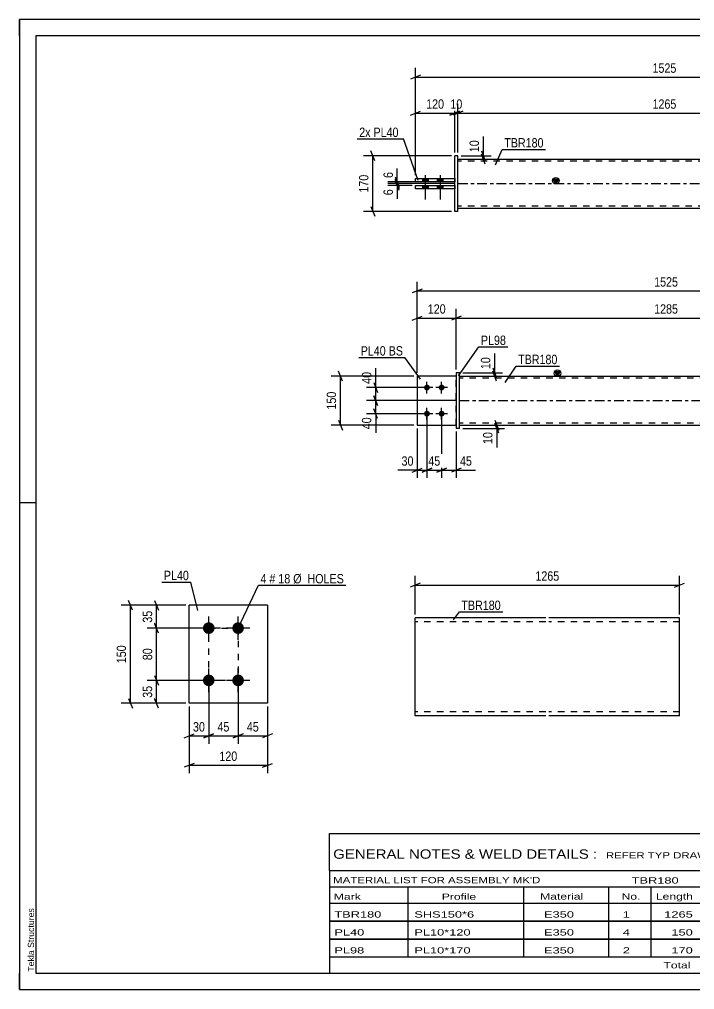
# Model space of a CAD drawing. Header units: millimetres. Extents: x 0 to 420, y 0 to 297.
# Drawn here: x 0 to 206.9, y 0 to 297 of the extents above; entities that cross this region are included whole.
import ezdxf

# ---------------------------------------------------------------- set-up
doc = ezdxf.new("R2010")
doc.units = ezdxf.units.MM
doc.linetypes.add('DXK_LINE_DOT2', pattern=[3.9198, 1.9599, -1.9599])
doc.linetypes.add('DXK_LINE_DOT3', pattern=[5.9187, 2.979, -0.9799, 0.9799, -0.9799])
doc.styles.add('Arial', font='ARIAL.TTF', dxfattribs={"height": 0.2})
doc.styles.add('Arial Narrow', font='ARIALN.TTF', dxfattribs={"height": 0.2})

# ---------------------------------------------------------------- blocks, each defined once
blk = doc.blocks.new('Unknown-580611759-1130')
at = {"color": 5, "linetype": 'Continuous'}
for p, q in [((420, 297), (0, 297)), ((0, 297), (0, 0)), ((0, 292), (0, 297)), ((415, 292), (5, 292)), ((5, 292), (5, 5)), ((5, 149), (0, 149)), ((0, 0), (0, 5)), ((5, 5), (415, 5)), ((0, 0), (420, 0))]:
    blk.add_line(p, q, dxfattribs=at)
at = {"color": 174, "linetype": 'Continuous', "style": 'Arial'}
blk.add_text('Tekla Structures', height=1.9102, rotation=90, dxfattribs=at).set_placement((4.5, 5.5))
blk = doc.blocks.new('Part-580611759-1655 - 1649')
at = {"color": 7, "linetype": 'DXK_LINE_DOT2'}
for p, q in [((133.87, 187.8), (121.87, 187.8)), ((121.87, 187.8), (121.87, 172.8)), ((133.87, 172.8), (133.87, 187.8)), ((121.87, 172.8), (133.87, 172.8))]:
    blk.add_line(p, q, dxfattribs=at)
blk = doc.blocks.new('Part-580611759-1676 - 1649')
at = {"linetype": 'Continuous'}
blk.add_hatch(color=2, dxfattribs=at).paths.add_polyline_path([(164.87, 187.8), (164.07, 189.2), (165.67, 189.2)])
at = {"color": 2, "linetype": 'Continuous'}
for p, q in [((134.87, 187.8), (261.4, 187.8)), ((164.87, 187.8), (164.07, 189.2)), ((164.07, 189.2), (165.67, 189.2)), ((165.67, 189.2), (164.87, 187.8)), ((134.87, 172.8), (261.4, 172.8))]:
    blk.add_line(p, q, dxfattribs=at)
at = {"color": 7, "linetype": 'DXK_LINE_DOT2'}
for p, q in [((134.87, 172.8), (134.87, 187.8)), ((261.4, 187.2), (134.87, 187.2)), ((261.4, 172.8), (261.4, 187.8)), ((261.4, 173.4), (134.87, 173.4))]:
    blk.add_line(p, q, dxfattribs=at)
at = {"color": 7, "linetype": 'DXK_LINE_DOT3'}
blk.add_line((134.87, 180.3), (261.4, 180.3), dxfattribs=at)
at = {"color": 2, "linetype": 'Continuous'}
blk.add_circle((164.87, 188.7), 1, dxfattribs=at)
blk = doc.blocks.new('Part-580611759-1660 - 1649')
at = {"color": 2, "linetype": 'Continuous'}
for p, q in [((133.87, 187.8), (121.87, 187.8)), ((121.87, 187.8), (121.87, 172.8)), ((121.87, 172.8), (133.87, 172.8))]:
    blk.add_line(p, q, dxfattribs=at)
at = {"color": 7, "linetype": 'DXK_LINE_DOT2'}
blk.add_line((133.87, 172.8), (133.87, 187.8), dxfattribs=at)
blk = doc.blocks.new('Bolt-580611759-1678 - 1649')
at = {"linetype": 'Continuous'}
for points in [[(124.87, 183.4, -1), (124.87, 185.2, -1)], [(129.37, 183.4, -1), (129.37, 185.2, -1)], [(124.87, 175.4, -1), (124.87, 177.2, -1)], [(129.37, 175.4, -1), (129.37, 177.2, -1)]]:
    blk.add_hatch(color=1, dxfattribs=at).paths.add_polyline_path(points)
at = {"color": 1, "linetype": 'Continuous'}
for p, q in [((126.67, 184.3), (123.07, 184.3)), ((124.87, 182.5), (124.87, 186.1)), ((131.17, 184.3), (127.57, 184.3)), ((129.37, 182.5), (129.37, 186.1)), ((126.67, 176.3), (123.07, 176.3)), ((124.87, 174.5), (124.87, 178.1)), ((131.17, 176.3), (127.57, 176.3)), ((129.37, 174.5), (129.37, 178.1))]:
    blk.add_line(p, q, dxfattribs=at)
blk = doc.blocks.new('Part-580611759-1684 - 1649')
at = {"color": 2, "linetype": 'Continuous'}
for p, q in [((134.87, 188.8), (133.87, 188.8)), ((133.87, 188.8), (133.87, 171.8)), ((134.87, 171.8), (134.87, 188.8)), ((134.87, 171.8), (133.87, 171.8))]:
    blk.add_line(p, q, dxfattribs=at)
blk = doc.blocks.new('Bolt-580611759-1370 - 1367')
at = {"linetype": 'Continuous'}
for points in [[(123.47, 247.32), (125.27, 247.32), (125.27, 248.32), (123.47, 248.32)], [(123.47, 247.32), (125.27, 247.32), (125.27, 248.32), (123.47, 248.32)], [(127.97, 247.32), (129.77, 247.32), (129.77, 248.32), (127.97, 248.32)], [(127.97, 247.32), (129.77, 247.32), (129.77, 248.32), (127.97, 248.32)], [(123.47, 245.12), (125.27, 245.12), (125.27, 246.12), (123.47, 246.12)], [(123.47, 245.12), (125.27, 245.12), (125.27, 246.12), (123.47, 246.12)], [(127.97, 245.12), (129.77, 245.12), (129.77, 246.12), (127.97, 246.12)], [(127.97, 245.12), (129.77, 245.12), (129.77, 246.12), (127.97, 246.12)]]:
    blk.add_hatch(color=1, dxfattribs=at).paths.add_polyline_path(points)
at = {"color": 1, "linetype": 'Continuous'}
for p, q in [((123.47, 248.32), (123.47, 247.32)), ((123.47, 248.32), (123.47, 247.32)), ((124.37, 249.32), (124.37, 241.82)), ((124.37, 249.32), (124.37, 241.82)), ((125.27, 248.32), (125.27, 247.32)), ((125.27, 248.32), (125.27, 247.32)), ((127.97, 248.32), (127.97, 247.32)), ((127.97, 248.32), (127.97, 247.32)), ((128.87, 249.32), (128.87, 241.82)), ((128.87, 249.32), (128.87, 241.82)), ((129.77, 248.32), (129.77, 247.32)), ((129.77, 248.32), (129.77, 247.32)), ((123.47, 246.12), (123.47, 245.12)), ((123.47, 246.12), (123.47, 245.12)), ((125.27, 246.12), (125.27, 245.12)), ((125.27, 246.12), (125.27, 245.12)), ((127.97, 246.12), (127.97, 245.12)), ((127.97, 246.12), (127.97, 245.12)), ((129.77, 246.12), (129.77, 245.12)), ((129.77, 246.12), (129.77, 245.12))]:
    blk.add_line(p, q, dxfattribs=at)
blk = doc.blocks.new('Part-580611759-1403 - 1367')
at = {"color": 2, "linetype": 'Continuous'}
for p, q in [((121.37, 245.12), (121.37, 246.12)), ((121.37, 246.12), (133.37, 246.12)), ((133.37, 245.12), (121.37, 245.12))]:
    blk.add_line(p, q, dxfattribs=at)
at = {"color": 7, "linetype": 'DXK_LINE_DOT2'}
blk.add_line((133.37, 246.12), (133.37, 245.12), dxfattribs=at)
blk = doc.blocks.new('Part-580611759-1372 - 1367')
at = {"color": 2, "linetype": 'Continuous'}
for p, q in [((134.37, 255.22), (133.37, 255.22)), ((133.37, 238.22), (133.37, 255.22)), ((134.37, 238.22), (134.37, 255.22)), ((134.37, 238.22), (133.37, 238.22))]:
    blk.add_line(p, q, dxfattribs=at)
blk = doc.blocks.new('Part-580611759-1398 - 1367')
at = {"color": 2, "linetype": 'Continuous'}
for p, q in [((121.37, 248.32), (133.37, 248.32)), ((121.37, 247.32), (121.37, 248.32)), ((133.37, 247.32), (121.37, 247.32))]:
    blk.add_line(p, q, dxfattribs=at)
at = {"color": 7, "linetype": 'DXK_LINE_DOT2'}
blk.add_line((133.37, 248.32), (133.37, 247.32), dxfattribs=at)
blk = doc.blocks.new('Part-580611759-1439 - 1367')
at = {"linetype": 'Continuous'}
blk.add_hatch(color=2, dxfattribs=at).paths.add_polyline_path([(164.37, 246.72), (163.57, 248.12), (165.17, 248.12)])
at = {"color": 2, "linetype": 'Continuous'}
for p, q in [((134.37, 254.22), (260.91, 254.22)), ((164.37, 246.72), (163.57, 248.12)), ((163.57, 248.12), (165.17, 248.12)), ((165.17, 248.12), (164.37, 246.72)), ((134.37, 239.22), (260.91, 239.22))]:
    blk.add_line(p, q, dxfattribs=at)
at = {"color": 7, "linetype": 'DXK_LINE_DOT2'}
for p, q in [((134.37, 239.22), (134.37, 254.22)), ((260.91, 253.62), (134.37, 253.62)), ((260.91, 254.22), (260.91, 239.22)), ((260.91, 239.82), (134.37, 239.82))]:
    blk.add_line(p, q, dxfattribs=at)
at = {"color": 7, "linetype": 'DXK_LINE_DOT3'}
blk.add_line((134.37, 246.72), (260.91, 246.72), dxfattribs=at)
at = {"color": 2, "linetype": 'Continuous'}
blk.add_circle((164.37, 247.62), 1, dxfattribs=at)
blk = doc.blocks.new('Part-580611759-3802 - 3798')
at = {"color": 2, "linetype": 'Continuous'}
for p, q in [((76.02, 117.66), (52.02, 117.66)), ((52.02, 87.66), (52.02, 117.66)), ((76.02, 117.66), (76.02, 87.66)), ((76.02, 87.66), (52.02, 87.66))]:
    blk.add_line(p, q, dxfattribs=at)
blk = doc.blocks.new('Bolt-580611759-3803 - 3798')
at = {"linetype": 'Continuous'}
for points in [[(58.02, 108.86, -1), (58.02, 112.46, -1)], [(67.02, 108.86, -1), (67.02, 112.46, -1)], [(58.02, 92.86, -1), (58.02, 96.46, -1)], [(67.02, 92.86, -1), (67.02, 96.46, -1)]]:
    blk.add_hatch(color=1, dxfattribs=at).paths.add_polyline_path(points)
at = {"color": 1, "linetype": 'Continuous'}
for p, q in [((58.02, 107.06), (58.02, 114.26)), ((67.02, 107.06), (67.02, 114.26)), ((61.62, 110.66), (54.42, 110.66)), ((70.62, 110.66), (63.42, 110.66)), ((58.02, 91.06), (58.02, 98.26)), ((67.02, 91.06), (67.02, 98.26)), ((61.62, 94.66), (54.42, 94.66)), ((70.62, 94.66), (63.42, 94.66))]:
    blk.add_line(p, q, dxfattribs=at)
blk = doc.blocks.new('Part-580611759-3821 - 3820')
at = {"color": 2, "linetype": 'Continuous'}
for p, q in [((161.26, 113.82), (121.26, 113.82)), ((121.26, 84), (121.26, 113.82)), ((202.26, 113.82), (162.26, 113.82)), ((202.26, 83.82), (202.26, 113.82)), ((121.26, 83.82), (121.26, 84)), ((161.26, 83.82), (121.26, 83.82)), ((202.26, 83.82), (162.26, 83.82))]:
    blk.add_line(p, q, dxfattribs=at)
at = {"color": 7, "linetype": 'DXK_LINE_DOT2'}
for p, q in [((161.26, 112.62), (121.26, 112.62)), ((202.26, 112.62), (162.26, 112.62)), ((121.26, 85.02), (121.26, 85.11)), ((161.26, 85.02), (121.26, 85.02)), ((202.26, 85.02), (162.26, 85.02)), ((202.26, 85.02), (202.26, 85.11))]:
    blk.add_line(p, q, dxfattribs=at)
blk = doc.blocks.new('Rectangle-580611759-4370 - 3798')
at = {"color": 1, "linetype": 'DXK_LINE_DOT2'}
blk.add_lwpolyline([(58.02, 110.66), (67.02, 110.66), (67.02, 94.66), (58.02, 94.66), (58.02, 110.66)], close=True, dxfattribs=at)
blk = doc.blocks.new('StraightDimension-580611759-1729 - 1649')
at = {"color": 7, "linetype": 'Continuous'}
for p, q in [((129.37, 175.3), (129.37, 156.63)), ((133.87, 170.8), (133.87, 156.63)), ((127.87, 158.43), (130.87, 159.63)), ((129.37, 159.03), (133.87, 159.03)), ((135.37, 159.63), (132.37, 158.43))]:
    blk.add_line(p, q, dxfattribs=at)
at = {"color": 0}
blk.add_wipeout([(139.25, 159.78), (139.25, 163.98), (134.39, 163.98), (134.39, 159.78)], dxfattribs=at)
at = {"color": 7, "linetype": 'Continuous'}
blk.add_line((133.87, 159.03), (139.78, 159.03), dxfattribs=at)
blk.add_line((133.87, 159.03), (139.78, 159.03), dxfattribs=at)
at = {"color": 3, "style": 'Arial Narrow'}
blk.add_text('45', height=2.863, dxfattribs=at).set_placement((134.99, 160.38))
blk = doc.blocks.new('StraightDimension-580611759-1783 - 1649')
at = {"color": 7, "linetype": 'Continuous'}
for p, q in [((123.87, 184.3), (106.32, 184.3)), ((108.57, 185.8), (109.77, 182.8)), ((109.17, 180.3), (109.17, 184.3)), ((109.77, 178.8), (108.57, 181.8)), ((133.87, 180.3), (106.32, 180.3))]:
    blk.add_line(p, q, dxfattribs=at)
at = {"color": 0}
blk.add_wipeout([(108.42, 189.68), (104.22, 189.68), (104.22, 184.83), (108.42, 184.83)], dxfattribs=at)
at = {"color": 7, "linetype": 'Continuous'}
blk.add_line((109.17, 184.3), (109.17, 190.21), dxfattribs=at)
blk.add_line((109.17, 184.3), (109.17, 190.21), dxfattribs=at)
at = {"color": 3, "style": 'Arial Narrow'}
blk.add_text('40', height=2.863, rotation=90.0002, dxfattribs=at).set_placement((107.82, 185.43))
blk = doc.blocks.new('StraightDimension-580611759-1736 - 1649')
at = {"color": 7, "linetype": 'Continuous'}
for p, q in [((124.87, 175.3), (124.87, 156.63)), ((129.37, 175.3), (129.37, 156.63)), ((123.37, 158.43), (126.37, 159.63)), ((124.87, 159.03), (129.37, 159.03)), ((130.87, 159.63), (127.87, 158.43))]:
    blk.add_line(p, q, dxfattribs=at)
at = {"color": 0}
blk.add_wipeout([(129.55, 159.78), (129.55, 163.98), (124.69, 163.98), (124.69, 159.78)], dxfattribs=at)
at = {"color": 3, "style": 'Arial Narrow'}
blk.add_text('45', height=2.863, dxfattribs=at).set_placement((125.29, 160.38))
blk = doc.blocks.new('StraightDimension-580611759-1743 - 1649')
at = {"color": 7, "linetype": 'Continuous'}
for p, q in [((124.87, 175.3), (124.87, 156.63)), ((121.87, 171.8), (121.87, 156.63)), ((120.37, 158.43), (123.37, 159.63)), ((121.87, 159.03), (124.87, 159.03)), ((126.37, 159.63), (123.37, 158.43))]:
    blk.add_line(p, q, dxfattribs=at)
at = {"color": 0}
blk.add_wipeout([(121.34, 159.78), (121.34, 163.98), (116.49, 163.98), (116.49, 159.78)], dxfattribs=at)
at = {"color": 7, "linetype": 'Continuous'}
blk.add_line((121.87, 159.03), (115.96, 159.03), dxfattribs=at)
blk.add_line((121.87, 159.03), (115.96, 159.03), dxfattribs=at)
at = {"color": 3, "style": 'Arial Narrow'}
blk.add_text('30', height=2.863, dxfattribs=at).set_placement((117.09, 160.38))
blk = doc.blocks.new('StraightDimension-580611759-1704 - 1649')
at = {"color": 7, "linetype": 'Continuous'}
for p, q in [((123.37, 214.46), (120.37, 213.26)), ((121.87, 188.8), (121.87, 216.71)), ((121.87, 213.86), (274.4, 213.86)), ((272.9, 213.26), (275.9, 214.46)), ((274.4, 188.8), (274.4, 216.71))]:
    blk.add_line(p, q, dxfattribs=at)
at = {"color": 0}
blk.add_wipeout([(202.39, 214.61), (202.39, 218.81), (193.88, 218.81), (193.88, 214.61)], dxfattribs=at)
at = {"color": 3, "style": 'Arial Narrow'}
blk.add_text('1525', height=2.863, dxfattribs=at).set_placement((194.48, 215.21))
blk = doc.blocks.new('StraightDimension-580611759-1765 - 1649')
at = {"color": 7, "linetype": 'Continuous'}
for p, q in [((135.87, 172.8), (148.67, 172.8)), ((145.67, 174.3), (146.87, 171.3)), ((146.87, 170.3), (145.67, 173.3)), ((146.27, 171.8), (146.27, 172.8)), ((135.87, 171.8), (148.67, 171.8))]:
    blk.add_line(p, q, dxfattribs=at)
at = {"color": 0}
blk.add_wipeout([(145.52, 171.28), (141.32, 171.28), (141.32, 166.42), (145.52, 166.42)], dxfattribs=at)
at = {"color": 7, "linetype": 'Continuous'}
blk.add_line((146.27, 171.8), (146.27, 165.9), dxfattribs=at)
blk.add_line((146.27, 171.8), (146.27, 165.9), dxfattribs=at)
at = {"color": 3, "style": 'Arial Narrow'}
blk.add_text('10', height=2.863, rotation=90.0002, dxfattribs=at).set_placement((144.92, 167.02))
blk = doc.blocks.new('StraightDimension-580611759-1774 - 1649')
at = {"color": 7, "linetype": 'Continuous'}
for p, q in [((145.02, 190.3), (146.22, 187.3)), ((135.87, 188.8), (148.02, 188.8)), ((135.87, 187.8), (148.02, 187.8)), ((146.22, 186.3), (145.02, 189.3)), ((145.62, 187.8), (145.62, 188.8))]:
    blk.add_line(p, q, dxfattribs=at)
at = {"color": 0}
blk.add_wipeout([(144.87, 194.18), (140.67, 194.18), (140.67, 189.33), (144.87, 189.33)], dxfattribs=at)
at = {"color": 7, "linetype": 'Continuous'}
blk.add_line((145.62, 188.8), (145.62, 194.71), dxfattribs=at)
blk.add_line((145.62, 188.8), (145.62, 194.71), dxfattribs=at)
at = {"color": 3, "style": 'Arial Narrow'}
blk.add_text('10', height=2.863, rotation=90.0002, dxfattribs=at).set_placement((144.27, 189.93))
blk = doc.blocks.new('StraightDimension-580611759-1796 - 1649')
at = {"color": 7, "linetype": 'Continuous'}
for p, q in [((108.57, 181.8), (109.77, 178.8)), ((133.87, 180.3), (106.32, 180.3)), ((109.17, 176.3), (109.17, 180.3)), ((123.87, 176.3), (106.32, 176.3)), ((109.77, 174.8), (108.57, 177.8))]:
    blk.add_line(p, q, dxfattribs=at)
at = {"color": 0}
blk.add_wipeout([(108.42, 175.78), (104.22, 175.78), (104.22, 170.92), (108.42, 170.92)], dxfattribs=at)
at = {"color": 7, "linetype": 'Continuous'}
blk.add_line((109.17, 176.3), (109.17, 170.4), dxfattribs=at)
blk.add_line((109.17, 176.3), (109.17, 170.4), dxfattribs=at)
at = {"color": 3, "style": 'Arial Narrow'}
blk.add_text('40', height=2.863, rotation=90.0002, dxfattribs=at).set_placement((107.82, 171.52))
blk = doc.blocks.new('StraightDimension-580611759-1853 - 1649')
at = {"color": 7, "linetype": 'Continuous'}
for p, q in [((120.87, 187.8), (95.52, 187.8)), ((98.97, 186.3), (97.77, 189.3)), ((98.37, 172.8), (98.37, 187.8)), ((120.87, 172.8), (95.52, 172.8)), ((97.77, 174.3), (98.97, 171.3))]:
    blk.add_line(p, q, dxfattribs=at)
at = {"color": 0}
blk.add_wipeout([(97.62, 183.64), (93.42, 183.64), (93.42, 176.96), (97.62, 176.96)], dxfattribs=at)
at = {"color": 3, "style": 'Arial Narrow'}
blk.add_text('150', height=2.863, rotation=90.0002, dxfattribs=at).set_placement((97.02, 177.56))
blk = doc.blocks.new('StraightDimension-580611759-1921 - 1649')
at = {"color": 7, "linetype": 'Continuous'}
for p, q in [((133.87, 189.8), (133.87, 208.42)), ((262.4, 189.8), (262.4, 208.42)), ((135.37, 206.17), (132.37, 204.97)), ((133.87, 205.57), (262.4, 205.57)), ((260.9, 204.97), (263.9, 206.17))]:
    blk.add_line(p, q, dxfattribs=at)
at = {"color": 0}
blk.add_wipeout([(202.39, 206.32), (202.39, 210.52), (193.88, 210.52), (193.88, 206.32)], dxfattribs=at)
at = {"color": 3, "style": 'Arial Narrow'}
blk.add_text('1285', height=2.863, dxfattribs=at).set_placement((194.48, 206.92))
blk = doc.blocks.new('StraightDimension-580611759-1928 - 1649')
at = {"color": 7, "linetype": 'Continuous'}
for p, q in [((121.87, 188.8), (121.87, 208.42)), ((133.87, 189.8), (133.87, 208.42)), ((120.37, 204.97), (123.37, 206.17)), ((121.87, 205.57), (133.87, 205.57)), ((135.37, 206.17), (132.37, 204.97))]:
    blk.add_line(p, q, dxfattribs=at)
at = {"color": 0}
blk.add_wipeout([(131.21, 206.32), (131.21, 210.52), (124.53, 210.52), (124.53, 206.32)], dxfattribs=at)
at = {"color": 3, "style": 'Arial Narrow'}
blk.add_text('120', height=2.863, dxfattribs=at).set_placement((125.13, 206.92))
blk = doc.blocks.new('StraightDimension-580611759-1471 - 1367')
at = {"color": 7, "linetype": 'Continuous'}
for p, q in [((126.37, 247.32), (112.93, 247.32)), ((133.37, 246.72), (112.93, 246.72)), ((115.18, 248.82), (116.38, 245.82)), ((116.38, 245.22), (115.18, 248.22)), ((115.78, 246.72), (115.78, 247.32))]:
    blk.add_line(p, q, dxfattribs=at)
at = {"color": 0}
blk.add_wipeout([(115.03, 250.87), (110.83, 250.87), (110.83, 247.85), (115.03, 247.85)], dxfattribs=at)
at = {"color": 7, "linetype": 'Continuous'}
blk.add_line((115.78, 247.32), (115.78, 251.4), dxfattribs=at)
blk.add_line((115.78, 247.32), (115.78, 251.4), dxfattribs=at)
at = {"color": 3, "style": 'Arial Narrow'}
blk.add_text('6', height=2.86, rotation=90.0002, dxfattribs=at).set_placement((114.43, 248.45))
blk = doc.blocks.new('StraightDimension-580611759-1542 - 1367')
at = {"color": 7, "linetype": 'Continuous'}
for p, q in [((121.37, 249.32), (121.37, 271.16)), ((133.37, 256.22), (133.37, 271.16)), ((119.87, 267.71), (122.87, 268.91)), ((121.37, 268.31), (133.37, 268.31)), ((134.87, 268.91), (131.87, 267.71))]:
    blk.add_line(p, q, dxfattribs=at)
at = {"color": 0}
blk.add_wipeout([(130.72, 269.06), (130.72, 273.26), (124.03, 273.26), (124.03, 269.06)], dxfattribs=at)
at = {"color": 3, "style": 'Arial Narrow'}
blk.add_text('120', height=2.863, dxfattribs=at).set_placement((124.63, 269.66))
blk = doc.blocks.new('StraightDimension-580611759-1453 - 1367')
at = {"color": 7, "linetype": 'Continuous'}
for p, q in [((141.55, 256.72), (142.75, 253.72)), ((142.75, 252.72), (141.55, 255.72)), ((135.37, 255.22), (144.55, 255.22)), ((135.37, 254.22), (144.55, 254.22)), ((142.15, 254.22), (142.15, 255.22))]:
    blk.add_line(p, q, dxfattribs=at)
at = {"color": 0}
blk.add_wipeout([(141.4, 260.6), (137.2, 260.6), (137.2, 255.75), (141.4, 255.75)], dxfattribs=at)
at = {"color": 7, "linetype": 'Continuous'}
blk.add_line((142.15, 255.22), (142.15, 261.13), dxfattribs=at)
blk.add_line((142.15, 255.22), (142.15, 261.13), dxfattribs=at)
at = {"color": 3, "style": 'Arial Narrow'}
blk.add_text('10', height=2.863, rotation=90.0002, dxfattribs=at).set_placement((140.8, 256.35))
blk = doc.blocks.new('StraightDimension-580611759-1490 - 1367')
at = {"color": 7, "linetype": 'Continuous'}
for p, q in [((133.37, 246.72), (112.93, 246.72)), ((115.18, 248.22), (116.38, 245.22)), ((116.38, 244.62), (115.18, 247.62)), ((115.78, 246.12), (115.78, 246.72)), ((120.37, 246.12), (112.93, 246.12))]:
    blk.add_line(p, q, dxfattribs=at)
at = {"color": 0}
blk.add_wipeout([(115.03, 245.6), (110.83, 245.6), (110.83, 242.57), (115.03, 242.57)], dxfattribs=at)
at = {"color": 7, "linetype": 'Continuous'}
blk.add_line((115.78, 246.12), (115.78, 242.04), dxfattribs=at)
blk.add_line((115.78, 246.12), (115.78, 242.04), dxfattribs=at)
at = {"color": 3, "style": 'Arial Narrow'}
blk.add_text('6', height=2.86, rotation=90.0002, dxfattribs=at).set_placement((114.43, 243.17))
blk = doc.blocks.new('StraightDimension-580611759-1507 - 1367')
at = {"color": 7, "linetype": 'Continuous'}
for p, q in [((108.88, 253.72), (107.68, 256.72)), ((132.37, 255.22), (105.43, 255.22)), ((108.28, 238.22), (108.28, 255.22)), ((132.37, 238.22), (105.43, 238.22)), ((107.68, 239.72), (108.88, 236.72))]:
    blk.add_line(p, q, dxfattribs=at)
at = {"color": 0}
blk.add_wipeout([(107.53, 250.06), (103.33, 250.06), (103.33, 243.38), (107.53, 243.38)], dxfattribs=at)
at = {"color": 3, "style": 'Arial Narrow'}
blk.add_text('170', height=2.863, rotation=90.0002, dxfattribs=at).set_placement((106.93, 243.98))
blk = doc.blocks.new('StraightDimension-580611759-1521 - 1367')
at = {"color": 7, "linetype": 'Continuous'}
for p, q in [((121.37, 249.32), (121.37, 282.17)), ((273.91, 249.32), (273.91, 282.17)), ((122.87, 279.92), (119.87, 278.72)), ((121.37, 279.32), (273.91, 279.32)), ((272.41, 278.72), (275.41, 279.92))]:
    blk.add_line(p, q, dxfattribs=at)
at = {"color": 0}
blk.add_wipeout([(201.9, 280.07), (201.9, 284.27), (193.38, 284.27), (193.38, 280.07)], dxfattribs=at)
at = {"color": 3, "style": 'Arial Narrow'}
blk.add_text('1525', height=2.863, dxfattribs=at).set_placement((193.98, 280.67))
blk = doc.blocks.new('StraightDimension-580611759-1532 - 1367')
at = {"color": 7, "linetype": 'Continuous'}
for p, q in [((133.37, 256.22), (133.37, 271.16)), ((134.37, 256.22), (134.37, 271.16)), ((131.87, 267.71), (134.87, 268.91)), ((135.87, 268.91), (132.87, 267.71)), ((133.37, 268.31), (134.37, 268.31))]:
    blk.add_line(p, q, dxfattribs=at)
at = {"color": 0}
blk.add_wipeout([(136.3, 269.06), (136.3, 273.26), (131.45, 273.26), (131.45, 269.06)], dxfattribs=at)
at = {"color": 3, "style": 'Arial Narrow'}
blk.add_text('10', height=2.863, dxfattribs=at).set_placement((132.05, 269.66))
blk = doc.blocks.new('StraightDimension-580611759-1552 - 1367')
at = {"color": 7, "linetype": 'Continuous'}
for p, q in [((134.37, 256.22), (134.37, 271.16)), ((260.91, 256.22), (260.91, 271.16)), ((135.87, 268.91), (132.87, 267.71)), ((134.37, 268.31), (260.91, 268.31)), ((259.41, 267.71), (262.41, 268.91))]:
    blk.add_line(p, q, dxfattribs=at)
at = {"color": 0}
blk.add_wipeout([(201.9, 269.06), (201.9, 273.26), (193.38, 273.26), (193.38, 269.06)], dxfattribs=at)
at = {"color": 3, "style": 'Arial Narrow'}
blk.add_text('1265', height=2.863, dxfattribs=at).set_placement((193.98, 269.66))
blk = doc.blocks.new('StraightDimension-580611759-3916 - 3798')
at = {"color": 7, "linetype": 'Continuous'}
for p, q in [((58.02, 93.66), (58.02, 75.26)), ((67.02, 93.66), (67.02, 75.26)), ((56.52, 77.06), (59.52, 78.26)), ((58.02, 77.66), (67.02, 77.66)), ((68.52, 78.26), (65.52, 77.06))]:
    blk.add_line(p, q, dxfattribs=at)
at = {"color": 0}
blk.add_wipeout([(64.95, 78.41), (64.95, 82.61), (60.09, 82.61), (60.09, 78.41)], dxfattribs=at)
at = {"color": 3, "style": 'Arial Narrow'}
blk.add_text('45', height=2.863, dxfattribs=at).set_placement((60.69, 79.01))
blk = doc.blocks.new('StraightDimension-580611759-4326 - 3798')
at = {"color": 7, "linetype": 'Continuous'}
for p, q in [((57.02, 110.66), (39.17, 110.66)), ((42.62, 109.16), (41.42, 112.16)), ((42.02, 94.66), (42.02, 110.66)), ((41.42, 96.16), (42.62, 93.16)), ((57.02, 94.66), (39.17, 94.66))]:
    blk.add_line(p, q, dxfattribs=at)
at = {"color": 0}
blk.add_wipeout([(41.27, 105.09), (37.07, 105.09), (37.07, 100.23), (41.27, 100.23)], dxfattribs=at)
at = {"color": 3, "style": 'Arial Narrow'}
blk.add_text('80', height=2.863, rotation=90.0002, dxfattribs=at).set_placement((40.67, 100.83))
blk = doc.blocks.new('StraightDimension-580611759-3911 - 3798')
at = {"color": 7, "linetype": 'Continuous'}
for p, q in [((34.62, 116.16), (33.42, 119.16)), ((51.02, 117.66), (31.17, 117.66)), ((34.02, 87.66), (34.02, 117.66)), ((33.42, 89.16), (34.62, 86.16)), ((51.02, 87.66), (31.17, 87.66))]:
    blk.add_line(p, q, dxfattribs=at)
at = {"color": 0}
blk.add_wipeout([(33.27, 106), (29.07, 106), (29.07, 99.31), (33.27, 99.31)], dxfattribs=at)
at = {"color": 3, "style": 'Arial Narrow'}
blk.add_text('150', height=2.863, rotation=90.0002, dxfattribs=at).set_placement((32.67, 99.91))
blk = doc.blocks.new('StraightDimension-580611759-3915 - 3798')
at = {"color": 7, "linetype": 'Continuous'}
for p, q in [((67.02, 93.66), (67.02, 75.26)), ((76.02, 86.66), (76.02, 75.26)), ((65.52, 77.06), (68.52, 78.26)), ((67.02, 77.66), (76.02, 77.66)), ((77.52, 78.26), (74.52, 77.06))]:
    blk.add_line(p, q, dxfattribs=at)
at = {"color": 0}
blk.add_wipeout([(73.95, 78.41), (73.95, 82.61), (69.09, 82.61), (69.09, 78.41)], dxfattribs=at)
at = {"color": 3, "style": 'Arial Narrow'}
blk.add_text('45', height=2.863, dxfattribs=at).set_placement((69.69, 79.01))
blk = doc.blocks.new('StraightDimension-580611759-3917 - 3798')
at = {"color": 7, "linetype": 'Continuous'}
for p, q in [((58.02, 93.66), (58.02, 75.26)), ((52.02, 86.66), (52.02, 75.26)), ((50.52, 77.06), (53.52, 78.26)), ((52.02, 77.66), (58.02, 77.66)), ((59.52, 78.26), (56.52, 77.06))]:
    blk.add_line(p, q, dxfattribs=at)
at = {"color": 0}
blk.add_wipeout([(57.45, 78.41), (57.45, 82.61), (52.59, 82.61), (52.59, 78.41)], dxfattribs=at)
at = {"color": 3, "style": 'Arial Narrow'}
blk.add_text('30', height=2.863, dxfattribs=at).set_placement((53.19, 79.01))
blk = doc.blocks.new('StraightDimension-580611759-3927 - 3798')
at = {"color": 7, "linetype": 'Continuous'}
for p, q in [((52.02, 86.66), (52.02, 66.26)), ((76.02, 86.66), (76.02, 66.26)), ((53.52, 69.26), (50.52, 68.06)), ((52.02, 68.66), (76.02, 68.66)), ((74.52, 68.06), (77.52, 69.26))]:
    blk.add_line(p, q, dxfattribs=at)
at = {"color": 0}
blk.add_wipeout([(67.36, 69.41), (67.36, 73.61), (60.68, 73.61), (60.68, 69.41)], dxfattribs=at)
at = {"color": 3, "style": 'Arial Narrow'}
blk.add_text('120', height=2.863, dxfattribs=at).set_placement((61.28, 70.01))
blk = doc.blocks.new('StraightDimension-580611759-4325 - 3798')
at = {"color": 7, "linetype": 'Continuous'}
for p, q in [((41.42, 119.16), (42.62, 116.16)), ((51.02, 117.66), (39.17, 117.66)), ((42.02, 110.66), (42.02, 117.66)), ((57.02, 110.66), (39.17, 110.66)), ((42.62, 109.16), (41.42, 112.16))]:
    blk.add_line(p, q, dxfattribs=at)
at = {"color": 0}
blk.add_wipeout([(41.27, 116.59), (37.07, 116.59), (37.07, 111.73), (41.27, 111.73)], dxfattribs=at)
at = {"color": 3, "style": 'Arial Narrow'}
blk.add_text('35', height=2.863, rotation=90.0002, dxfattribs=at).set_placement((40.67, 112.33))
blk = doc.blocks.new('StraightDimension-580611759-4327 - 3798')
at = {"color": 7, "linetype": 'Continuous'}
for p, q in [((41.42, 96.16), (42.62, 93.16)), ((57.02, 94.66), (39.17, 94.66)), ((42.02, 87.66), (42.02, 94.66)), ((42.62, 86.16), (41.42, 89.16)), ((51.02, 87.66), (39.17, 87.66))]:
    blk.add_line(p, q, dxfattribs=at)
at = {"color": 0}
blk.add_wipeout([(41.27, 93.59), (37.07, 93.59), (37.07, 88.73), (41.27, 88.73)], dxfattribs=at)
at = {"color": 3, "style": 'Arial Narrow'}
blk.add_text('35', height=2.863, rotation=90.0002, dxfattribs=at).set_placement((40.67, 89.33))
blk = doc.blocks.new('StraightDimension-580611759-3939 - 3820')
at = {"color": 7, "linetype": 'Continuous'}
for p, q in [((121.26, 114.82), (121.26, 126.67)), ((202.26, 114.82), (202.26, 126.67)), ((122.76, 124.42), (119.76, 123.22)), ((121.26, 123.82), (202.26, 123.82)), ((200.76, 123.22), (203.76, 124.42))]:
    blk.add_line(p, q, dxfattribs=at)
at = {"color": 0}
blk.add_wipeout([(166.01, 124.57), (166.01, 128.77), (157.5, 128.77), (157.5, 124.57)], dxfattribs=at)
at = {"color": 3, "style": 'Arial Narrow'}
blk.add_text('1265', height=2.863, dxfattribs=at).set_placement((158.1, 125.17))
blk = doc.blocks.new('Unknown-580611759-4915')
at = {"color": 7, "linetype": 'Continuous'}
for p, q in [((95, 47.75), (255, 47.75)), ((95, 36.5), (95, 47.75)), ((255, 47.75), (255, 36.5)), ((95, 36.5), (255, 36.5)), ((95, 36.5), (95, 31.5)), ((255, 36.5), (255, 31.5)), ((95, 31.5), (255, 31.5)), ((95, 31.5), (95, 26.5)), ((119, 31.5), (119, 26.5)), ((154.5, 31.5), (154.5, 26.5)), ((180.5, 31.5), (180.5, 26.5)), ((193.5, 31.5), (193.5, 26.5)), ((211, 31.5), (211, 26.5)), ((233, 31.5), (233, 26.5)), ((255, 31.5), (255, 26.5)), ((95, 26.5), (255, 26.5)), ((95, 26.45), (95, 21.05)), ((95, 26.45), (255, 26.45)), ((119, 26.5), (119, 21)), ((154.5, 26.5), (154.5, 21)), ((180.5, 26.5), (180.5, 21)), ((193.5, 26.5), (193.5, 21)), ((211, 26.5), (211, 21)), ((233, 26.5), (233, 21)), ((255, 26.45), (255, 21.05)), ((95, 21.05), (255, 21.05)), ((95, 20.95), (95, 15.55)), ((95, 20.95), (255, 20.95)), ((119, 21), (119, 15.5)), ((154.5, 21), (154.5, 15.5)), ((180.5, 21), (180.5, 15.5)), ((193.5, 21), (193.5, 15.5)), ((211, 21), (211, 15.5)), ((233, 21), (233, 15.5)), ((255, 20.95), (255, 15.55)), ((95, 15.55), (255, 15.55)), ((95, 15.45), (95, 10.05)), ((95, 15.45), (255, 15.45)), ((119, 15.5), (119, 10)), ((154.5, 15.5), (154.5, 10)), ((180.5, 15.5), (180.5, 10)), ((193.5, 15.5), (193.5, 10)), ((211, 15.5), (211, 10)), ((233, 15.5), (233, 10)), ((255, 15.45), (255, 10.05)), ((95, 10.05), (255, 10.05)), ((95, 10), (255, 10)), ((95, 10), (95, 5)), ((211, 10), (211, 5)), ((233, 10), (233, 5)), ((255, 10), (255, 5)), ((95, 5), (255, 5))]:
    blk.add_line(p, q, dxfattribs=at)
at = {"color": 7, "style": 'Arial Narrow'}
for s, height, width, p in [('GENERAL NOTES & WELD DETAILS :', 2.8633, 1.4, (96.15, 40.06)), ('REFER TYP DRAWING TYP-01', 1.9089, 1.6, (179.7, 40.16)), ("MATERIAL LIST FOR ASSEMBLY MK'D", 1.9089, 1.6, (96.15, 32.56)), ('TBR180', 1.909, 1.794707, (187.59, 32.47)), ('1', 1.91, 1.794707, (217.08, 32.56)), ('No. Required', 1.9089, 1.6, (226.41, 32.56)), ('Mark', 1.909, 1.7, (96.34, 27.5)), ('Profile', 1.909, 1.7, (129.41, 27.5)), ('Material', 1.909, 1.7, (159.54, 27.56)), ('No.', 1.909, 1.7, (184.5, 27.56)), ('Length', 1.909, 1.7, (195, 27.56)), ('Area', 1.909, 1.7, (217.5, 27.56)), ('Weight', 1.909, 1.7, (237, 27.56))]:
    blk.add_text(s, height=height, dxfattribs=dict(at, width=width)).set_placement(p)
at = {"color": 7, "linetype": 'Continuous', "style": 'Arial Narrow'}
for s, height, width, p in [('TBR180', 1.909, 1.794707, (96.5, 22.06)), ('SHS150*6', 1.909, 1.794707, (121, 22.06)), ('E350', 1.909, 1.794707, (160.74, 22.06)), ('1', 1.91, 1.794707, (184.86, 22.06)), ('1265', 1.909, 1.794707, (197.58, 22.06)), ('0.8', 1.909, 1.794707, (221.32, 22.06)), ('34.3', 1.909, 1.794707, (240.14, 22.06)), ('PL40', 1.909, 1.794707, (96.5, 16.56)), ('PL10*120', 1.909, 1.794707, (121, 16.56)), ('E350', 1.909, 1.794707, (160.74, 16.56)), ('4', 1.91, 1.794707, (184.86, 16.56)), ('150', 1.909, 1.794707, (199.77, 16.56)), ('0.0', 1.909, 1.794707, (221.32, 16.56)), ('5.7', 1.909, 1.794707, (242.33, 16.56)), ('PL98', 1.909, 1.794707, (96.5, 11.06)), ('PL10*170', 1.909, 1.794707, (121, 11.06)), ('E350', 1.909, 1.794707, (160.74, 11.06)), ('2', 1.91, 1.794707, (184.86, 11.06)), ('170', 1.909, 1.794707, (199.77, 11.06)), ('0.1', 1.909, 1.794707, (221.32, 11.06)), ('4.5', 1.909, 1.794707, (242.33, 11.06)), ('Total', 1.909, 1.7, (197.33, 6.5)), ('1.1', 1.909, 1.794707, (220.83, 6.5)), ('44.5', 1.909, 1.794707, (240.14, 6.5))]:
    blk.add_text(s, height=height, dxfattribs=dict(at, width=width)).set_placement(p)
blk = doc.blocks.new('MarkSet-580611759-1960 - 1649')
at = {"color": 0}
blk.add_wipeout([(112.25, 194.1), (112.25, 197.1), (104.57, 197.1), (104.57, 194.1)], dxfattribs=at)
blk.add_wipeout([(112.25, 194.1), (112.25, 197.1), (104.57, 197.1), (104.57, 194.1)], dxfattribs=at)
blk.add_wipeout([(117.53, 194.1), (117.53, 197.1), (113.15, 197.1), (113.15, 194.1)], dxfattribs=at)
blk.add_wipeout([(117.53, 194.1), (117.53, 197.1), (113.15, 197.1), (113.15, 194.1)], dxfattribs=at)
at = {"color": 30, "linetype": 'Continuous'}
for p in [(103.97, 193.5), (122.91, 186.86)]:
    blk.add_line(p, (118.13, 193.5), dxfattribs=at)
at = {"color": 3, "style": 'Arial Narrow'}
for s, p in [('PL40', (104.57, 194.1)), ('BS', (113.15, 194.1))]:
    blk.add_text(s, height=2.863, dxfattribs=at).set_placement(p)
blk = doc.blocks.new('Mark-580611759-1672 - 1649')
at = {"color": 0}
blk.add_wipeout([(164.86, 191.48), (164.86, 194.48), (152.8, 194.48), (152.8, 191.48)], dxfattribs=at)
blk.add_wipeout([(164.86, 191.48), (164.86, 194.48), (152.8, 194.48), (152.8, 191.48)], dxfattribs=at)
at = {"color": 30, "linetype": 'Continuous'}
for p, q in [((148.8, 185.83), (152.2, 190.88)), ((152.2, 190.88), (165.46, 190.88))]:
    blk.add_line(p, q, dxfattribs=at)
at = {"color": 3, "style": 'Arial Narrow'}
blk.add_text('TBR180', height=2.863, dxfattribs=at).set_placement((152.8, 191.48))
blk = doc.blocks.new('Mark-580611759-1680 - 1649')
at = {"color": 0}
blk.add_wipeout([(149.07, 197.34), (149.07, 200.34), (141.4, 200.34), (141.4, 197.34)], dxfattribs=at)
blk.add_wipeout([(149.07, 197.34), (149.07, 200.34), (141.4, 200.34), (141.4, 197.34)], dxfattribs=at)
at = {"color": 30, "linetype": 'Continuous'}
for p, q in [((134.51, 187.88), (140.8, 196.74)), ((140.8, 196.74), (149.67, 196.74))]:
    blk.add_line(p, q, dxfattribs=at)
at = {"color": 3, "style": 'Arial Narrow'}
blk.add_text('PL98', height=2.863, dxfattribs=at).set_placement((141.4, 197.34))
blk = doc.blocks.new('Mark-580611759-1435 - 1367')
at = {"color": 0}
blk.add_wipeout([(160.61, 257.79), (160.61, 260.79), (148.56, 260.79), (148.56, 257.79)], dxfattribs=at)
blk.add_wipeout([(160.61, 257.79), (160.61, 260.79), (148.56, 260.79), (148.56, 257.79)], dxfattribs=at)
at = {"color": 30, "linetype": 'Continuous'}
for p, q in [((145.85, 252.53), (147.96, 257.19)), ((147.96, 257.19), (161.21, 257.19))]:
    blk.add_line(p, q, dxfattribs=at)
at = {"color": 3, "style": 'Arial Narrow'}
blk.add_text('TBR180', height=2.863, dxfattribs=at).set_placement((148.56, 257.79))
blk = doc.blocks.new('MarkSet-580611759-1640 - 1367')
at = {"color": 30, "linetype": 'Continuous'}
blk.add_line((122.22, 247.7), (117.67, 260.41), dxfattribs=at)
at = {"color": 0}
blk.add_wipeout([(107.59, 261.01), (107.59, 264.01), (104.12, 264.01), (104.12, 261.01)], dxfattribs=at)
blk.add_wipeout([(107.59, 261.01), (107.59, 264.01), (104.12, 264.01), (104.12, 261.01)], dxfattribs=at)
blk.add_wipeout([(116.17, 261.01), (116.17, 264.01), (108.49, 264.01), (108.49, 261.01)], dxfattribs=at)
blk.add_wipeout([(116.17, 261.01), (116.17, 264.01), (108.49, 264.01), (108.49, 261.01)], dxfattribs=at)
at = {"color": 30, "linetype": 'Continuous'}
blk.add_line((103.52, 260.41), (117.67, 260.41), dxfattribs=at)
at = {"color": 3, "style": 'Arial Narrow'}
for s, p in [('2x', (104.12, 261.01)), ('PL40', (108.49, 261.01))]:
    blk.add_text(s, height=2.863, dxfattribs=at).set_placement(p)
blk = doc.blocks.new('Mark-580611759-3942 - 3798')
at = {"color": 0}
blk.add_wipeout([(51.93, 125.34), (51.93, 128.34), (44.26, 128.34), (44.26, 125.34)], dxfattribs=at)
blk.add_wipeout([(51.93, 125.34), (51.93, 128.34), (44.26, 128.34), (44.26, 125.34)], dxfattribs=at)
at = {"color": 30, "linetype": 'Continuous'}
for p in [(43.66, 124.74), (54.7, 116.04)]:
    blk.add_line(p, (52.53, 124.74), dxfattribs=at)
at = {"color": 3, "style": 'Arial Narrow'}
blk.add_text('PL40', height=2.863, dxfattribs=at).set_placement((44.26, 125.34))
blk = doc.blocks.new('Mark-580611759-3943 - 3798')
at = {"color": 0}
blk.add_wipeout([(75.71, 124.36), (75.71, 127.36), (73.88, 127.36), (73.88, 124.36)], dxfattribs=at)
blk.add_wipeout([(75.71, 124.36), (75.71, 127.36), (73.88, 127.36), (73.88, 124.36)], dxfattribs=at)
at = {"color": 7, "linetype": 'Continuous'}
blk.add_line((67.02, 110.66), (73.28, 123.76), dxfattribs=at)
at = {"color": 0}
blk.add_wipeout([(78.44, 124.36), (78.44, 127.36), (76.61, 127.36), (76.61, 124.36)], dxfattribs=at)
blk.add_wipeout([(78.44, 124.36), (78.44, 127.36), (76.61, 127.36), (76.61, 124.36)], dxfattribs=at)
at = {"color": 3, "style": 'Arial Narrow'}
blk.add_text('4', height=2.86, dxfattribs=at).set_placement((73.88, 124.36))
at = {"color": 0}
blk.add_wipeout([(83, 124.36), (83, 127.36), (79.34, 127.36), (79.34, 124.36)], dxfattribs=at)
blk.add_wipeout([(83, 124.36), (83, 127.36), (79.34, 127.36), (79.34, 124.36)], dxfattribs=at)
at = {"color": 3, "style": 'Arial Narrow'}
blk.add_text('#', height=2.86, dxfattribs=at).set_placement((76.61, 124.36))
at = {"color": 0}
blk.add_wipeout([(99.42, 124.36), (99.42, 127.36), (83.9, 127.36), (83.9, 124.36)], dxfattribs=at)
blk.add_wipeout([(99.42, 124.36), (99.42, 127.36), (83.9, 127.36), (83.9, 124.36)], dxfattribs=at)
at = {"color": 7, "linetype": 'Continuous'}
blk.add_line((73.28, 123.76), (100.02, 123.76), dxfattribs=at)
at = {"color": 3, "style": 'Arial Narrow'}
for s, p in [('18', (79.34, 124.36)), ('Ø  HOLES', (83.9, 124.36))]:
    blk.add_text(s, height=2.863, dxfattribs=at).set_placement(p)
blk = doc.blocks.new('Mark-580611759-3945 - 3820')
at = {"color": 0}
blk.add_wipeout([(147.48, 116.21), (147.48, 119.21), (135.42, 119.21), (135.42, 116.21)], dxfattribs=at)
blk.add_wipeout([(147.48, 116.21), (147.48, 119.21), (135.42, 119.21), (135.42, 116.21)], dxfattribs=at)
at = {"color": 30, "linetype": 'Continuous'}
for p, q in [((132.96, 113.21), (134.82, 115.61)), ((134.82, 115.61), (148.08, 115.61))]:
    blk.add_line(p, q, dxfattribs=at)
at = {"color": 3, "style": 'Arial Narrow'}
blk.add_text('TBR180', height=2.863, dxfattribs=at).set_placement((135.42, 116.21))

msp = doc.modelspace()

# ---------------------------------------------------------------- block references
for name in ['Unknown-580611759-1130', 'Part-580611759-1372 - 1367', 'Part-580611759-1439 - 1367', 'Part-580611759-1398 - 1367', 'Bolt-580611759-1370 - 1367', 'Part-580611759-1403 - 1367', 'Part-580611759-1655 - 1649', 'Part-580611759-1660 - 1649', 'Part-580611759-1684 - 1649', 'Part-580611759-1676 - 1649', 'Bolt-580611759-1678 - 1649', 'Part-580611759-3802 - 3798', 'Bolt-580611759-3803 - 3798', 'Part-580611759-3821 - 3820', 'Rectangle-580611759-4370 - 3798', 'Unknown-580611759-4915']:
    msp.add_blockref(name, (0, 0))

# ---------------------------------------------------------------- next in the draw order: block references
for name in ['StraightDimension-580611759-1471 - 1367', 'StraightDimension-580611759-1783 - 1649', 'StraightDimension-580611759-1729 - 1649', 'StraightDimension-580611759-3939 - 3820', 'Mark-580611759-3943 - 3798', 'StraightDimension-580611759-3916 - 3798']:
    msp.add_blockref(name, (0, 0))

# ---------------------------------------------------------------- next in the draw order: block references
for name in ['StraightDimension-580611759-1542 - 1367', 'StraightDimension-580611759-1704 - 1649', 'StraightDimension-580611759-1736 - 1649', 'StraightDimension-580611759-1765 - 1649', 'Mark-580611759-3945 - 3820', 'StraightDimension-580611759-4326 - 3798', 'StraightDimension-580611759-3915 - 3798']:
    msp.add_blockref(name, (0, 0))

# ---------------------------------------------------------------- next in the draw order: block references
for name in ['StraightDimension-580611759-1453 - 1367', 'StraightDimension-580611759-1490 - 1367', 'StraightDimension-580611759-1774 - 1649', 'StraightDimension-580611759-1743 - 1649', 'StraightDimension-580611759-3911 - 3798']:
    msp.add_blockref(name, (0, 0))

# ---------------------------------------------------------------- next in the draw order: block references
for name in ['StraightDimension-580611759-1507 - 1367', 'StraightDimension-580611759-1921 - 1649', 'StraightDimension-580611759-1796 - 1649', 'StraightDimension-580611759-4325 - 3798', 'StraightDimension-580611759-3917 - 3798']:
    msp.add_blockref(name, (0, 0))

# ---------------------------------------------------------------- next in the draw order: block references
for name in ['StraightDimension-580611759-1521 - 1367', 'Mark-580611759-1672 - 1649', 'StraightDimension-580611759-1853 - 1649', 'Mark-580611759-3942 - 3798', 'StraightDimension-580611759-3927 - 3798']:
    msp.add_blockref(name, (0, 0))

# ---------------------------------------------------------------- next in the draw order: block references
for name in ['StraightDimension-580611759-1532 - 1367', 'MarkSet-580611759-1640 - 1367', 'StraightDimension-580611759-1928 - 1649', 'StraightDimension-580611759-4327 - 3798']:
    msp.add_blockref(name, (0, 0))

# ---------------------------------------------------------------- next in the draw order: block references
for name in ['StraightDimension-580611759-1552 - 1367', 'Mark-580611759-1680 - 1649', 'MarkSet-580611759-1960 - 1649']:
    msp.add_blockref(name, (0, 0))

# ---------------------------------------------------------------- next in the draw order: block references
msp.add_blockref('Mark-580611759-1435 - 1367', (0, 0))

doc.saveas('drawing.dxf')
